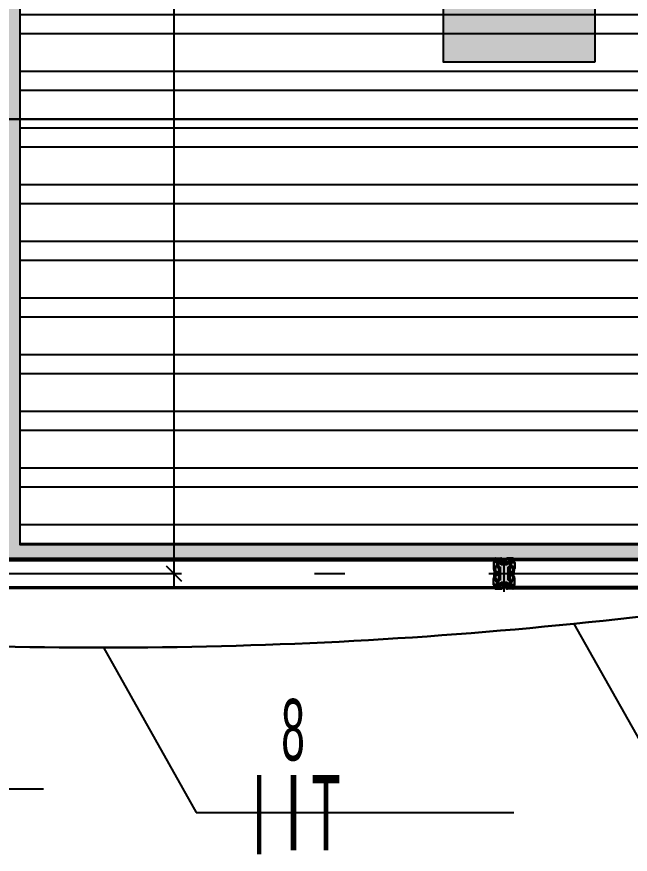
# Model space of a CAD drawing. Header units: millimetres. Extents: x 182 to 575, y -105 to 95.
# Drawn here: x 315.054 to 317.083, y -53.182 to -50.411 of the extents above; entities that cross this region are included whole.
import ezdxf
from ezdxf.enums import TextEntityAlignment as Align

# ---------------------------------------------------------------- set-up
doc = ezdxf.new("R2010")
doc.units = ezdxf.units.MM
doc.header["$MEASUREMENT"] = 0
for name, pattern in [('CONTINU', [0]), ('DASHDOT', [1, 0.5, -0.25, 0, -0.25]), ('XR_BL2_AND_MON-REV15$0$DASHDOT', [1, 0.5, -0.25, 0, -0.25])]:
    doc.linetypes.add(name, pattern=pattern)
for name, color, linetype in [('auxiliar eletrica', 1, 'Continuous'), ('base', 253, 'Continuous'), ('construir', 10, 'Continuous'), ('Cota Nivel', 1, 'Continuous'), ('EIXOS', 31, 'DASHDOT'), ('FORRO', 253, 'Continuous'), ('som', 30, 'Continuous'), ('XR_BL2_AND_MON-REV15$0$EIXOS_PERFIL', 181, 'XR_BL2_AND_MON-REV15$0$DASHDOT'), ('XR_BL2_AND_MON-REV15$0$PERFIL_DIV', 41, 'Continuous'), ('XR_BL2_AND_MON-REV15$0$SHADE', 7, 'Continuous')]:
    doc.layers.add(name, color=color, linetype=linetype)
doc.layers.add('eletroduto eletrica', color=152, linetype='EL', lineweight=30)
doc.layers.add('TEXTO ELETRICA', color=2, linetype='Continuous', lineweight=20)
doc.styles.add('SIMPLEX', font='simplex', dxfattribs={"height": 0.2})
doc.styles.get("Standard").update_dxf_attribs({"font": 'romans.shx'})
doc.styles.add('TECNO', font='technic_.ttf', dxfattribs={"width": 0.7})
doc.linetypes.add('EL', pattern='A,0.5,-0.2,["EL",Standard,S=0.1,R=0,X=-0.08,Y=-0.05],-0.175', length=0.875)
doc.dimstyles.new('SA-25', dxfattribs={"dimtxt": 0.05, "dimasz": 0.05, "dimexe": 0.025, "dimexo": 0.05, "dimgap": 0.025, "dimtad": 1, "dimzin": 4, "dimdsep": 46, "dimtxsty": 'SIMPLEX', "dimblk": 'OBLIQUE', "dimcen": 0.025, "dimdle": 0.05, "dimclrt": 2, "dimaunit": 1, "dimadec": 3, "dimazin": 0, "dimtfac": 1, "dimtofl": 0, "dimtmove": 0, "dimatfit": 3, "dimldrblk": 'OPEN30', "dimfxl": 1, "dimtolj": 1, "dimtzin": 0, "dimarcsym": 0})

# ---------------------------------------------------------------- blocks, each defined once
blk = doc.blocks.new('XR_BL2_AND_MON-REV15$0$A$C331768BC')
at = {"layer": 'XR_BL2_AND_MON-REV15$0$SHADE'}
blk.add_hatch(color=254, dxfattribs=at).paths.add_polyline_path([(72.8, 22), (72.8, 17), (84.5, 17), (84.5, 25.5), (79.5, 25.5), (79.5, 45.5), (84.5, 45.5), (84.5, 54), (72.8, 54), (72.8, 49), (29.3, 49), (29.3, 54), (17.5, 54), (17.5, 45.8), (22.5, 45.8), (22.5, 25.2), (17.5, 25.2), (17.5, 17), (29.3, 17), (29.3, 22), (51, 22)])
at = {"layer": 'XR_BL2_AND_MON-REV15$0$EIXOS_PERFIL'}
for p, q in [((51, 85.6, -59), (51, -18.7, -59)), ((-9.1, 35.5, -59), (110.4, 35.5, -59))]:
    blk.add_line(p, q, dxfattribs=at)
at = {"layer": 'XR_BL2_AND_MON-REV15$0$PERFIL_DIV'}
for p, q in [((0, 64.5, -59), (0, 46.3, -59)), ((1.5, 65.5, -59), (1, 65.5, -59)), ((1.5, 50.5, -59), (1.5, 65.5, -59)), ((8.8, 65.3, -59), (8.8, 50.5, -59)), ((10, 63.5, -59), (10, 65.3, -59)), ((10, 50.5, -59), (10, 56.9, -59)), ((14.2, 68.8, -59), (12.6, 68.8, -59)), ((12.6, 68.8, -59), (12.6, 50.6, -59)), ((14, 71, -59), (34.3, 71, -59)), ((14.5, 69.9, -59), (14.2, 69.8, -59)), ((14.2, 57.6, -59), (14.2, 68.8, -59)), ((20.7, 57.6, -59), (14.2, 57.6, -59)), ((14.2, 55.5, -59), (29.8, 55.5, -59)), ((14.2, 50.6, -59), (14.2, 55.5, -59)), ((14.5, 67.3, -59), (14.5, 69.9, -59)), ((14.5, 67.3, -59), (16, 67.3, -59)), ((16, 55.5, -59), (14.5, 55.5, -59)), ((14.5, 55.5, -59), (14.5, 50.5, -59)), ((15.3, 59.6, -59), (15.5, 60, -59)), ((18.4, 58, -59), (15.3, 59.6, -59)), ((15.5, 60, -59), (18.6, 58.4, -59)), ((16, 69.8, -59), (30.7, 69.8, -59)), ((16, 67.3, -59), (16, 69.8, -59)), ((16, 49, -59), (16, 55.5, -59)), ((24, 59.4, -59), (20.7, 57.6, -59)), ((21.2, 59.1, -59), (22.3, 60.7, -59)), ((22.7, 60.5, -59), (21.6, 58.8, -59)), ((23.5, 61.6, -59), (39, 64.9, -59)), ((39.1, 64.4, -59), (23.6, 61.1, -59)), ((29.8, 56.9, -59), (24, 59.4, -59)), ((29.8, 55.5, -59), (29.8, 56.9, -59)), ((32.6, 65.9, -59), (31.3, 65.9, -59)), ((32, 68.2, -59), (32.3, 68.2, -59)), ((32, 67.4, -59), (32.3, 67.4, -59)), ((33.7, 69.6, -59), (33.7, 69.9, -59)), ((34.5, 69.6, -59), (34.5, 69.9, -59)), ((37, 65.9, -59), (35.6, 65.9, -59)), ((35.9, 68.2, -59), (36.2, 68.2, -59)), ((35.9, 67.4, -59), (36.2, 67.4, -59)), ((39.6, 68.7, -59), (36.9, 70.3, -59)), ((39.8, 67.1, -59), (38.3, 68.1, -59)), ((42.1, 68, -59), (51, 68, -59)), ((49.5, 66.5, -59), (42.2, 66.5, -59)), ((59, 55.6, -59), (43, 55.6, -59)), ((43, 55.6, -59), (43, 54, -59)), ((48.2, 55.6, -59), (43.4, 63.1, -59)), ((43.8, 63.4, -59), (48.8, 55.6, -59)), ((49.5, 65.5, -59), (49.5, 66.5, -59)), ((49.5, 65.5, -59), (51, 65.5, -59)), ((51, 65.5, -59), (51, 68, -59)), ((59.9, 68, -59), (51, 68, -59)), ((51, 65.5, -59), (51, 68, -59)), ((51, 65.5, -59), (51, 68, -59)), ((51, 65.5, -59), (51, 68, -59)), ((52.5, 65.5, -59), (51, 65.5, -59)), ((52.5, 65.5, -59), (52.5, 66.5, -59)), ((52.5, 66.5, -59), (59.8, 66.5, -59)), ((58.2, 63.4, -59), (53.2, 55.6, -59)), ((53.8, 55.6, -59), (58.6, 63.1, -59)), ((59, 54, -59), (59, 55.6, -59)), ((62.2, 67.1, -59), (63.7, 68.1, -59)), ((62.4, 68.7, -59), (65.1, 70.3, -59)), ((62.9, 64.4, -59), (78.4, 61.1, -59)), ((78.5, 61.6, -59), (63, 64.9, -59)), ((65, 65.9, -59), (66.4, 65.9, -59)), ((66.1, 68.2, -59), (65.8, 68.2, -59)), ((66.1, 67.4, -59), (65.8, 67.4, -59)), ((67.5, 69.6, -59), (67.5, 69.9, -59)), ((88, 71, -59), (67.7, 71, -59)), ((68.3, 69.6, -59), (68.3, 69.9, -59)), ((69.4, 65.9, -59), (70.7, 65.9, -59)), ((70, 68.2, -59), (69.7, 68.2, -59)), ((70, 67.4, -59), (69.7, 67.4, -59)), ((86, 69.8, -59), (71.3, 69.8, -59)), ((72.2, 56.9, -59), (78, 59.4, -59)), ((72.2, 55.5, -59), (72.2, 56.9, -59)), ((87.8, 55.5, -59), (72.2, 55.5, -59)), ((78, 59.4, -59), (81.3, 57.6, -59)), ((79.3, 60.5, -59), (80.4, 58.8, -59)), ((80.8, 59.1, -59), (79.7, 60.7, -59)), ((81.3, 57.6, -59), (87.8, 57.6, -59)), ((86.5, 60, -59), (83.4, 58.4, -59)), ((83.6, 58, -59), (86.7, 59.6, -59)), ((86, 67.3, -59), (86, 69.8, -59)), ((87.5, 67.3, -59), (86, 67.3, -59)), ((86, 49, -59), (86, 55.5, -59)), ((86, 55.5, -59), (87.5, 55.5, -59)), ((86.7, 59.6, -59), (86.5, 60, -59)), ((87.5, 67.3, -59), (87.5, 69.9, -59)), ((87.5, 69.9, -59), (87.8, 69.8, -59)), ((87.5, 55.5, -59), (87.5, 50.5, -59)), ((87.8, 57.6, -59), (87.8, 68.8, -59)), ((87.8, 68.8, -59), (89.4, 68.8, -59)), ((87.8, 50.6, -59), (87.8, 55.5, -59)), ((89.4, 68.8, -59), (89.4, 50.6, -59)), ((92, 63.5, -59), (92, 65.3, -59)), ((92, 50.5, -59), (92, 56.9, -59)), ((93.2, 65.3, -59), (93.2, 50.5, -59)), ((100.5, 65.5, -59), (101, 65.5, -59)), ((100.5, 50.5, -59), (100.5, 65.5, -59)), ((100.5, 53.6, -59), (100.5, 56.2, -59)), ((102, 64.5, -59), (102, 46.3, -59)), ((8.8, 50.5, -59), (1.5, 50.5, -59)), ((1.5, 49, -59), (11, 49, -59)), ((1.5, 46.4, -59), (1.5, 49, -59)), ((13, 42, -59), (6.5, 42, -59)), ((16, 40.5, -59), (6.5, 40.5, -59)), ((9, 33.5, -59), (9, 37.5, -59)), ((14.5, 50.5, -59), (10, 50.5, -59)), ((10, 37.5, -59), (10, 33.5, -59)), ((11, 49, -59), (11, 49, -59)), ((11, 49, -59), (13, 49, -59)), ((12, 40.5, -59), (16, 40.5, -59)), ((15.2, 39.5, -59), (12, 39.5, -59)), ((12, 31.5, -59), (15.2, 31.5, -59)), ((16, 30.5, -59), (12, 30.5, -59)), ((12.6, 50.6, -59), (14.2, 50.6, -59)), ((13, 49, -59), (13, 42, -59)), ((14.5, 42, -59), (14.5, 49, -59)), ((14.5, 49, -59), (16, 49, -59)), ((16, 42, -59), (14.5, 42, -59)), ((16, 40.5, -59), (16, 42, -59)), ((16, 40.5, -59), (16, 39.7, -59)), ((16, 31.2, -59), (16, 30.5, -59)), ((16, 30.5, -59), (16, 29, -59)), ((17.3, 39.2, -59), (17.9, 39.2, -59)), ((17.9, 31.7, -59), (17.3, 31.7, -59)), ((71.3, 54, -59), (30.8, 54, -59)), ((43, 54, -59), (59, 54, -59)), ((71.3, 54, -59), (68.5, 54, -59)), ((84.7, 39.2, -59), (84.1, 39.2, -59)), ((84.1, 31.7, -59), (84.7, 31.7, -59)), ((87.5, 49, -59), (86, 49, -59)), ((86, 40.5, -59), (86, 42, -59)), ((86, 42, -59), (87.5, 42, -59)), ((86, 40.5, -59), (95.5, 40.5, -59)), ((90, 40.5, -59), (86, 40.5, -59)), ((86, 40.5, -59), (86, 39.7, -59)), ((86, 31.2, -59), (86, 30.5, -59)), ((86, 30.5, -59), (86, 29, -59)), ((86, 30.5, -59), (90, 30.5, -59)), ((86.8, 39.5, -59), (90, 39.5, -59)), ((90, 31.5, -59), (86.8, 31.5, -59)), ((87.5, 50.5, -59), (92, 50.5, -59)), ((87.5, 42, -59), (87.5, 49, -59)), ((89.4, 50.6, -59), (87.8, 50.6, -59)), ((89, 49, -59), (89, 42, -59)), ((91, 49, -59), (89, 49, -59)), ((89, 42, -59), (95.5, 42, -59)), ((100.5, 49, -59), (91, 49, -59)), ((91, 49, -59), (91, 49, -59)), ((92, 37.5, -59), (92, 33.5, -59)), ((93, 33.5, -59), (93, 37.5, -59)), ((93.2, 50.5, -59), (100.5, 50.5, -59)), ((1.5, 5.5, -59), (1, 5.5, -59)), ((18.4, 13, -59), (15.3, 11.4, -59)), ((15.3, 11.4, -59), (15.5, 11, -59)), ((15.5, 11, -59), (18.6, 12.6, -59)), ((21.2, 11.9, -59), (22.3, 10.3, -59)), ((22.7, 10.5, -59), (21.6, 12.2, -59)), ((23.5, 9.4, -59), (39, 6.1, -59)), ((39.1, 6.6, -59), (23.6, 9.9, -59)), ((43, 15.4, -59), (43, 17, -59)), ((43, 17, -59), (59, 17, -59)), ((59, 15.4, -59), (43, 15.4, -59)), ((48.2, 15.4, -59), (43.4, 7.9, -59)), ((43.8, 7.6, -59), (48.8, 15.4, -59)), ((51, 5.5, -59), (51, 3, -59)), ((51, 5.5, -59), (51, 3, -59)), ((51, 5.5, -59), (51, 3, -59)), ((51, 5.5, -59), (51, 3, -59)), ((58.2, 7.6, -59), (53.2, 15.4, -59)), ((53.8, 15.4, -59), (58.6, 7.9, -59)), ((59, 17, -59), (59, 15.4, -59)), ((62.9, 6.6, -59), (78.4, 9.9, -59)), ((78.5, 9.4, -59), (63, 6.1, -59)), ((79.3, 10.5, -59), (80.4, 12.2, -59)), ((80.8, 11.9, -59), (79.7, 10.3, -59)), ((86.5, 11, -59), (83.4, 12.6, -59)), ((84.5, 17, -59), (84.5, 25.5, -59)), ((86, 22, -59), (86, 15.5, -59)), ((86.7, 11.4, -59), (86.5, 11, -59))]:
    blk.add_line(p, q, dxfattribs=at)
at = {"layer": 'XR_BL2_AND_MON-REV15$0$PERFIL_DIV', "linetype": 'Continuous'}
for p, q in [((16, 39.7, -59), (16, 55.5, -59)), ((16, 55.5, -59), (33, 55.5, -59)), ((69, 55.5, -59), (86, 55.5, -59)), ((86, 55.5, -59), (86, 39.7, -59)), ((16, 30.5, -59), (6.5, 30.5, -59)), ((13, 29, -59), (6.5, 29, -59)), ((13, 22, -59), (13, 29, -59)), ((14.5, 29, -59), (14.5, 22, -59)), ((16, 29, -59), (14.5, 29, -59)), ((16, 15.5, -59), (16, 31.2, -59)), ((29.3, 54, -59), (17.5, 54, -59)), ((17.5, 54, -59), (17.5, 45.8, -59)), ((17.5, 45.8, -59), (22.5, 45.8, -59)), ((21, 44.3, -59), (17.5, 44.3, -59)), ((17.5, 44.3, -59), (17.5, 39.7, -59)), ((17.5, 31.2, -59), (17.5, 26.7, -59)), ((21, 26.7, -59), (21, 44.3, -59)), ((22.5, 45.8, -59), (22.5, 25.2, -59)), ((29.3, 49, -59), (29.3, 54, -59)), ((72.8, 49, -59), (29.3, 49, -59)), ((30.8, 54, -59), (30.8, 50.5, -59)), ((33.5, 54, -59), (30.8, 54, -59)), ((30.8, 54, -59), (30.8, 50.5, -59)), ((30.8, 50.5, -59), (71.3, 50.5, -59)), ((30.8, 50.5, -59), (71.3, 50.5, -59)), ((33.5, 55, -59), (33.5, 54, -59)), ((68.5, 54, -59), (68.5, 55, -59)), ((71.3, 50.5, -59), (71.3, 54, -59)), ((71.3, 50.5, -59), (71.3, 54, -59)), ((84.5, 54, -59), (72.8, 54, -59)), ((72.8, 54, -59), (72.8, 49, -59)), ((79.5, 25.5, -59), (79.5, 45.5, -59)), ((79.5, 45.5, -59), (84.5, 45.5, -59)), ((84.5, 44, -59), (81, 44, -59)), ((81, 44, -59), (81, 27, -59)), ((84.5, 45.5, -59), (84.5, 54, -59)), ((84.5, 39.7, -59), (84.5, 44, -59)), ((84.5, 27, -59), (84.5, 31.2, -59)), ((86, 31.2, -59), (86, 15.5, -59)), ((86, 30.5, -59), (95.5, 30.5, -59)), ((86, 29, -59), (87.5, 29, -59)), ((87.5, 29, -59), (87.5, 22, -59)), ((89, 22, -59), (89, 29, -59)), ((89, 29, -59), (95.5, 29, -59)), ((0, 6.5, -59), (0, 24.7, -59)), ((1.5, 24.6, -59), (1.5, 22, -59)), ((1.5, 22, -59), (11, 22, -59)), ((8.8, 20.5, -59), (1.5, 20.5, -59)), ((1.5, 20.5, -59), (1.5, 5.5, -59)), ((8.8, 5.7, -59), (8.8, 20.5, -59)), ((14.5, 20.5, -59), (10, 20.5, -59)), ((10, 20.5, -59), (10, 14.1, -59)), ((10, 7.5, -59), (10, 5.7, -59)), ((11, 22, -59), (11, 22, -59)), ((11, 22, -59), (13, 22, -59)), ((12.6, 2.2, -59), (12.6, 20.4, -59)), ((12.6, 20.4, -59), (14.2, 20.4, -59)), ((14.2, 2.2, -59), (12.6, 2.2, -59)), ((14.2, 20.4, -59), (14.2, 15.5, -59)), ((14.2, 15.5, -59), (29.8, 15.5, -59)), ((20.7, 13.4, -59), (14.2, 13.4, -59)), ((14.2, 13.4, -59), (14.2, 2.2, -59)), ((14.5, 1.1, -59), (14.2, 1.2, -59)), ((14.5, 22, -59), (16, 22, -59)), ((14.5, 15.5, -59), (14.5, 20.5, -59)), ((16, 15.5, -59), (14.5, 15.5, -59)), ((14.5, 3.7, -59), (16, 3.7, -59)), ((14.5, 3.7, -59), (14.5, 1.1, -59)), ((16, 22, -59), (16, 15.5, -59)), ((33, 15.5, -59), (16, 15.5, -59)), ((16, 3.7, -59), (16, 1.2, -59)), ((16, 1.2, -59), (30.7, 1.2, -59)), ((17.5, 26.7, -59), (21, 26.7, -59)), ((22.5, 25.2, -59), (17.5, 25.2, -59)), ((17.5, 25.2, -59), (17.5, 17, -59)), ((17.5, 17, -59), (29.3, 17, -59)), ((24, 11.6, -59), (20.7, 13.4, -59)), ((29.8, 14.1, -59), (24, 11.6, -59)), ((29.3, 22, -59), (51, 22, -59)), ((29.3, 17, -59), (29.3, 22, -59)), ((29.8, 15.5, -59), (29.8, 14.1, -59)), ((30.8, 17, -59), (30.8, 20.5, -59)), ((30.8, 20.5, -59), (71.3, 20.5, -59)), ((51, 20.5, -59), (30.8, 20.5, -59)), ((30.8, 20.5, -59), (30.8, 17, -59)), ((71.3, 17, -59), (30.8, 17, -59)), ((30.8, 17, -59), (33.5, 17, -59)), ((32.6, 5.1, -59), (31.3, 5.1, -59)), ((32, 3.6, -59), (32.3, 3.6, -59)), ((32, 2.8, -59), (32.3, 2.8, -59)), ((33.5, 17, -59), (33.5, 16, -59)), ((33.7, 1.4, -59), (33.7, 1.1, -59)), ((34.5, 1.4, -59), (34.5, 1.1, -59)), ((37, 5.1, -59), (35.6, 5.1, -59)), ((35.9, 3.6, -59), (36.2, 3.6, -59)), ((35.9, 2.8, -59), (36.2, 2.8, -59)), ((39.6, 2.3, -59), (36.9, 0.7, -59)), ((39.8, 3.9, -59), (38.3, 2.9, -59)), ((42.1, 3, -59), (51, 3, -59)), ((49.5, 4.5, -59), (42.2, 4.5, -59)), ((49.5, 5.5, -59), (51, 5.5, -59)), ((49.5, 5.5, -59), (49.5, 4.5, -59)), ((51, 22, -59), (51, 20.5, -59)), ((51, 20.5, -59), (51, 22, -59)), ((51, 22, -59), (72.8, 22, -59)), ((71.3, 20.5, -59), (51, 20.5, -59)), ((52.5, 5.5, -59), (51, 5.5, -59)), ((59.9, 3, -59), (51, 3, -59)), ((52.5, 5.5, -59), (52.5, 4.5, -59)), ((52.5, 4.5, -59), (59.8, 4.5, -59)), ((62.2, 3.9, -59), (63.7, 2.9, -59)), ((62.4, 2.3, -59), (65.1, 0.7, -59)), ((65, 5.1, -59), (66.4, 5.1, -59)), ((66.1, 3.6, -59), (65.8, 3.6, -59)), ((66.1, 2.8, -59), (65.8, 2.8, -59)), ((67.5, 1.4, -59), (67.5, 1.1, -59)), ((68.3, 1.4, -59), (68.3, 1.1, -59)), ((68.5, 16, -59), (68.5, 17, -59)), ((68.5, 17, -59), (71.3, 17, -59)), ((86, 15.5, -59), (69, 15.5, -59)), ((69.4, 5.1, -59), (70.7, 5.1, -59)), ((70, 3.6, -59), (69.7, 3.6, -59)), ((70, 2.8, -59), (69.7, 2.8, -59)), ((71.3, 20.5, -59), (71.3, 17, -59)), ((71.3, 17, -59), (71.3, 20.5, -59)), ((86, 1.2, -59), (71.3, 1.2, -59)), ((87.8, 15.5, -59), (72.2, 15.5, -59)), ((72.2, 15.5, -59), (72.2, 14.1, -59)), ((72.2, 14.1, -59), (78, 11.6, -59)), ((72.8, 22, -59), (72.8, 17, -59)), ((72.8, 17, -59), (84.5, 17, -59)), ((78, 11.6, -59), (81.3, 13.4, -59)), ((84.5, 25.5, -59), (79.5, 25.5, -59)), ((81, 27, -59), (84.5, 27, -59)), ((81.3, 13.4, -59), (87.8, 13.4, -59)), ((83.6, 13, -59), (86.7, 11.4, -59)), ((87.5, 22, -59), (86, 22, -59)), ((86, 15.5, -59), (87.5, 15.5, -59)), ((87.5, 3.7, -59), (86, 3.7, -59)), ((86, 3.7, -59), (86, 1.2, -59)), ((87.5, 15.5, -59), (87.5, 20.5, -59)), ((87.5, 20.5, -59), (92, 20.5, -59)), ((87.5, 3.7, -59), (87.5, 1.1, -59)), ((87.5, 1.1, -59), (87.8, 1.2, -59)), ((89.4, 20.4, -59), (87.8, 20.4, -59)), ((87.8, 20.4, -59), (87.8, 15.5, -59)), ((87.8, 13.4, -59), (87.8, 2.2, -59)), ((87.8, 2.2, -59), (89.4, 2.2, -59)), ((91, 22, -59), (89, 22, -59)), ((89.4, 2.2, -59), (89.4, 20.4, -59)), ((100.5, 22, -59), (91, 22, -59)), ((91, 22, -59), (91, 22, -59)), ((92, 20.5, -59), (92, 14.1, -59)), ((92, 7.5, -59), (92, 5.7, -59)), ((93.2, 5.7, -59), (93.2, 20.5, -59)), ((93.2, 20.5, -59), (100.5, 20.5, -59)), ((100.5, 24.6, -59), (100.5, 22, -59)), ((100.5, 20.5, -59), (100.5, 5.5, -59)), ((100.5, 5.5, -59), (101, 5.5, -59)), ((102, 6.5, -59), (102, 24.7, -59)), ((14, 0, -59), (34.3, 0, -59)), ((88, 0, -59), (67.7, 0, -59))]:
    blk.add_line(p, q, dxfattribs=at)
at = {"layer": 'XR_BL2_AND_MON-REV15$0$PERFIL_DIV'}
for centre, radius, start, end in [((1, 64.5, -59), 1, 90, 180), ((15.4, 64.5, -59), 6.6, 101.8368, 173.416), ((15, 64.8, -59), 5.05, 99.9202, 174.746), ((3.6, 60.2, -59), 7.23, 332.7929, 27.2071), ((19.6, 60.2, -59), 2.5, 242.2723, 327.038), ((19.6, 60.2, -59), 2, 242.2723, 327.038), ((24, 59.7, -59), 2, 102.9112, 147.038), ((24, 59.7, -59), 1.5, 102.9112, 147.038), ((34.1, 67.8, -59), 3.55, 152.9643, 208.0213), ((30.7, 69.5, -59), 0.3, 332.9643, 90), ((31.3, 66.2, -59), 0.3, 208.0213, 270), ((34.1, 67.8, -59), 2.15, 169.2778, 190.7222), ((34.1, 67.8, -59), 1.85, 102.4869, 167.5131), ((34.1, 67.8, -59), 1.85, 192.4869, 225.2481), ((32.6, 66.2, -59), 0.3, 270, 45.2481), ((34.1, 67.8, -59), 2.15, 79.2778, 100.7222), ((34.3, 66, -59), 5, 58.731, 90), ((34.1, 67.8, -59), 1.85, 12.4869, 77.5131), ((35.6, 66.2, -59), 0.3, 134.7519, 270), ((34.1, 67.8, -59), 1.85, 314.7519, 347.5131), ((34.1, 67.8, -59), 2.15, 349.2778, 10.7222), ((37, 66.2, -59), 0.3, 270, 331.9787), ((34.1, 67.8, -59), 3.55, 331.9787, 359.2788), ((38.1, 67.7, -59), 0.4, 58.731, 179.2788), ((40.1, 60, -59), 5, 42.7825, 102.9112), ((40.1, 60, -59), 4.5, 42.7825, 102.9112), ((42.1, 73, -59), 5, 238.731, 270), ((42.2, 71.1, -59), 4.68, 238.731, 270), ((61.9, 60, -59), 5, 77.0888, 137.2175), ((61.9, 60, -59), 4.5, 77.0888, 137.2175), ((59.8, 71.1, -59), 4.68, 270, 301.269), ((59.9, 73, -59), 5, 270, 301.269), ((63.9, 67.7, -59), 0.4, 0.7212, 121.269), ((67.9, 67.8, -59), 3.55, 180.7212, 208.0213), ((65, 66.2, -59), 0.3, 208.0213, 270), ((67.7, 66, -59), 5, 90, 121.269), ((67.9, 67.8, -59), 2.15, 169.2778, 190.7222), ((67.9, 67.8, -59), 1.85, 102.4869, 167.5131), ((67.9, 67.8, -59), 1.85, 192.4869, 225.2481), ((66.4, 66.2, -59), 0.3, 270, 45.2481), ((67.9, 67.8, -59), 2.15, 79.2778, 100.7222), ((67.9, 67.8, -59), 1.85, 12.4869, 77.5131), ((69.4, 66.2, -59), 0.3, 134.7519, 270), ((67.9, 67.8, -59), 1.85, 314.7519, 347.5131), ((67.9, 67.8, -59), 2.15, 349.2778, 10.7222), ((70.7, 66.2, -59), 0.3, 270, 331.9787), ((71.3, 69.5, -59), 0.3, 90, 207.0357), ((67.9, 67.8, -59), 3.55, 331.9787, 27.0357), ((78, 59.7, -59), 1.5, 32.962, 77.0888), ((78, 59.7, -59), 2, 32.962, 77.0888), ((82.5, 60.2, -59), 2.5, 212.962, 297.7277), ((82.5, 60.2, -59), 2, 212.962, 297.7277), ((87, 64.8, -59), 5.05, 5.254, 80.0798), ((86.6, 64.5, -59), 6.6, 6.584, 78.1632), ((98.4, 60.2, -59), 7.23, 152.7929, 207.2071), ((101, 64.5, -59), 1, 0, 90), ((6.1, 46.5, -59), 6.07, 180.5943, 275.4313), ((6.1, 46.5, -59), 4.57, 180.5943, 275.4313), ((12, 37.5, -59), 3, 90, 180), ((12, 33.5, -59), 3, 180, 270), ((12, 37.5, -59), 2, 90, 180), ((12, 33.5, -59), 2, 180, 270), ((16.8, 39.8, -59), 1.56, 189.429, 326.8025), ((16.8, 31.2, -59), 1.56, 33.1975, 170.571), ((16.8, 39.7, -59), 0.75, 180, 318.1897), ((16.8, 31.2, -59), 0.75, 41.8103, 180), ((17.9, 39, -59), 0.212, 320.0178, 87.8904), ((17.9, 32, -59), 0.212, 272.1096, 39.9822), ((85.2, 39.8, -59), 1.56, 213.1975, 350.571), ((84.1, 39, -59), 0.212, 92.1096, 219.9822), ((85.2, 31.2, -59), 1.56, 9.429, 146.8025), ((84.1, 32, -59), 0.212, 140.0178, 267.8904), ((85.3, 39.7, -59), 0.75, 221.8103, 0), ((85.3, 31.2, -59), 0.75, 0, 138.1897), ((90, 37.5, -59), 3, 0, 90), ((90, 37.5, -59), 2, 0, 90), ((90, 33.5, -59), 3, 270, 0), ((90, 33.5, -59), 2, 270, 0), ((95.9, 46.5, -59), 6.07, 264.5687, 359.4057), ((95.9, 46.5, -59), 4.57, 264.5687, 359.4057), ((19.6, 10.8, -59), 2.5, 32.962, 117.7277), ((19.6, 10.8, -59), 2, 32.962, 117.7277), ((24, 11.3, -59), 2, 212.962, 257.0888), ((24, 11.3, -59), 1.5, 212.962, 257.0888), ((40.1, 11, -59), 5, 257.0888, 317.2175), ((40.1, 11, -59), 4.5, 257.0888, 317.2175), ((61.9, 11, -59), 5, 222.7825, 282.9112), ((61.9, 11, -59), 4.5, 222.7825, 282.9112), ((78, 11.3, -59), 1.5, 282.9112, 327.038), ((78, 11.3, -59), 2, 282.9112, 327.038), ((82.5, 10.8, -59), 2.5, 62.2723, 147.038), ((82.5, 10.8, -59), 2, 62.2723, 147.038)]:
    blk.add_arc(centre, radius, start, end, dxfattribs=at)
at = {"layer": 'XR_BL2_AND_MON-REV15$0$PERFIL_DIV', "linetype": 'Continuous'}
for centre, radius, start, end in [((33, 55, -59), 0.5, 0, 90), ((69, 55, -59), 0.5, 90, 180), ((6.1, 24.5, -59), 6.07, 84.5687, 179.4057), ((6.1, 24.5, -59), 4.57, 84.5687, 179.4057), ((16.8, 39.7, -59), 0.75, 180, 0), ((16.8, 31.2, -59), 0.75, 0, 180), ((85.3, 39.7, -59), 0.75, 180, 0), ((85.3, 31.2, -59), 0.75, 0, 180), ((95.9, 24.5, -59), 6.07, 0.5943, 95.4313), ((95.9, 24.5, -59), 4.57, 0.5943, 95.4313), ((1, 6.5, -59), 1, 180, 270), ((15.4, 6.5, -59), 6.6, 186.584, 258.1632), ((3.6, 10.8, -59), 7.23, 332.7929, 27.2071), ((15, 6.2, -59), 5.05, 185.254, 260.0798), ((34.1, 3.2, -59), 3.55, 151.9787, 207.0357), ((30.7, 1.5, -59), 0.3, 270, 27.0357), ((31.3, 4.8, -59), 0.3, 90, 151.9787), ((34.1, 3.2, -59), 2.15, 169.2778, 190.7222), ((34.1, 3.2, -59), 1.85, 134.7519, 167.5131), ((34.1, 3.2, -59), 1.85, 192.4869, 257.5131), ((32.6, 4.8, -59), 0.3, 314.7519, 90), ((33, 16, -59), 0.5, 270, 0), ((34.1, 3.2, -59), 2.15, 259.2778, 280.7222), ((34.3, 5, -59), 5, 270, 301.269), ((34.1, 3.2, -59), 1.85, 282.4869, 347.5131), ((35.6, 4.8, -59), 0.3, 90, 225.2481), ((34.1, 3.2, -59), 1.85, 12.4869, 45.2481), ((34.1, 3.2, -59), 2.15, 349.2778, 10.7222), ((37, 4.8, -59), 0.3, 28.0213, 90), ((34.1, 3.2, -59), 3.55, 0.7212, 28.0213), ((38.1, 3.3, -59), 0.4, 180.7212, 301.269), ((42.1, -2, -59), 5, 90, 121.269), ((42.2, -0.1, -59), 4.68, 90, 121.269), ((59.8, -0.1, -59), 4.68, 58.731, 90), ((59.9, -2, -59), 5, 58.731, 90), ((63.9, 3.3, -59), 0.4, 238.731, 359.2788), ((67.9, 3.2, -59), 3.55, 151.9787, 179.2788), ((65, 4.8, -59), 0.3, 90, 151.9787), ((67.7, 5, -59), 5, 238.731, 270), ((67.9, 3.2, -59), 2.15, 169.2778, 190.7222), ((67.9, 3.2, -59), 1.85, 134.7519, 167.5131), ((67.9, 3.2, -59), 1.85, 192.4869, 257.5131), ((66.4, 4.8, -59), 0.3, 314.7519, 90), ((67.9, 3.2, -59), 2.15, 259.2778, 280.7222), ((67.9, 3.2, -59), 1.85, 282.4869, 347.5131), ((69, 16, -59), 0.5, 180, 270), ((69.4, 4.8, -59), 0.3, 90, 225.2481), ((67.9, 3.2, -59), 1.85, 12.4869, 45.2481), ((67.9, 3.2, -59), 2.15, 349.2778, 10.7222), ((70.7, 4.8, -59), 0.3, 28.0213, 90), ((67.9, 3.2, -59), 3.55, 332.9643, 28.0213), ((71.3, 1.5, -59), 0.3, 152.9643, 270), ((87, 6.2, -59), 5.05, 279.9202, 354.746), ((86.6, 6.5, -59), 6.6, 281.8368, 353.416), ((98.4, 10.8, -59), 7.23, 152.7929, 207.2071), ((101, 6.5, -59), 1, 270, 0)]:
    blk.add_arc(centre, radius, start, end, dxfattribs=at)
at = {"layer": 'XR_BL2_AND_MON-REV15$0$PERFIL_DIV'}
blk.add_point((51, 35.5, -59), dxfattribs=at)
blk = doc.blocks.new('_Oblique')
at = {"color": 0, "linetype": 'ByBlock', "lineweight": -2}
blk.add_line((-0.5, -0.5), (0.5, 0.5), dxfattribs=at)
blk = doc.blocks.new('*D140')
at = {"layer": 'Cota Nivel', "color": 0, "lineweight": -2, "transparency": 16777216}
for p, q in [((315.5735, -43.6034), (315.5735, -52.3034)), ((301.9892, -43.6534), (315.5985, -43.6534)), ((301.9892, -52.2534), (315.5985, -52.2534))]:
    blk.add_line(p, q, dxfattribs=at)
at = {"layer": 'Defpoints', "color": 0, "transparency": 16777216}
for p in [(301.9392, -43.6534), (301.9392, -52.2534), (315.5735, -52.2534)]:
    blk.add_point(p, dxfattribs=at)
at = {"layer": 'Cota Nivel', "color": 0, "lineweight": -2, "transparency": 16777216, "xscale": 0.05, "yscale": 0.05, "zscale": 0.05}
for p, rotation in [((315.5735, -43.6534), 90), ((315.5735, -52.2534), 270)]:
    blk.add_blockref('_Oblique', p, dxfattribs=dict(at, rotation=rotation))
at = {"layer": 'Cota Nivel', "color": 2, "transparency": 16777216, "insert": (315.4485, -47.9534), "char_height": 0.2, "attachment_point": 5, "rotation": 90, "style": 'SIMPLEX'}
blk.add_mtext('\\A1;8.60', dxfattribs=at)
blk = doc.blocks.new('_Open30')
at = {"color": 0, "linetype": 'ByBlock', "lineweight": -2}
for p, q in [((-1, 0.268), (0, 0)), ((0, 0), (-1, -0.268)), ((0, 0), (-1, 0))]:
    blk.add_line(p, q, dxfattribs=at)

msp = doc.modelspace()

# ---------------------------------------------------------------- hatches: boundary and pattern name
at = {"layer": 'FORRO', "transparency": 33554602}
h = msp.add_hatch(color=256, dxfattribs=at)
h.dxf.hatch_style = 1
h.paths.add_polyline_path([(315.0651, -44.0918), (318.3666, -44.0918), (318.3666, -52.1584), (317.2461, -52.1584), (317.2753, -52.2034), (337.1666, -52.2034), (337.4408, -51.9291), (337.4408, -47.6484), (339.3689, -47.6163), (339.3689, -43.7234), (337.9375, -43.7234), (337.5408, -44.1201), (337.0812, -43.6463), (337.4708, -43.2567), (337.4708, -41.4784), (312.6108, -41.5684), (312.6358, -43.2817), (313.0004, -43.6463), (312.5479, -44.113), (312.1416, -43.7209), (310.6855, -43.7234), (310.6855, -47.6434), (312.6358, -47.6434), (312.6408, -51.9291), (312.9151, -52.2034), (317.2753, -52.2034), (317.2461, -52.1584), (315.0651, -52.1584)])
h.paths.add_polyline_path([(319.2151, -44.0918), (324.6166, -44.0918), (324.6166, -52.1584), (319.2151, -52.1584)], flags=16)
h.paths.add_polyline_path([(325.4651, -44.0918), (330.8666, -44.0918), (330.8666, -52.1584), (325.4651, -52.1584)], flags=16)
h.paths.add_polyline_path([(331.7151, -44.0918), (335.0166, -44.0918), (335.0166, -52.1584), (331.7151, -52.1584)], flags=16)
at = {"layer": 'FORRO'}
h = msp.add_hatch(dxfattribs=at)
h.set_pattern_fill('ANSI32', color=256, scale=0.5, angle=135)
h.set_pattern_definition([(180, (318.36656, -44.09179), (-1e-17, -0.1875), []), (180, (318.30406, -44.02929), (-1e-17, -0.1875), [])])
h.paths.add_polyline_path([(318.3666, -44.0918), (315.0651, -44.0918), (315.0651, -52.1584), (318.3666, -52.1584)])
at = {"layer": 'som'}
h = msp.add_hatch(color=256, dxfattribs=at)
h.dxf.hatch_style = 1
h.paths.add_polyline_path([(316.9658, -50.5618), (316.4658, -50.5618), (316.4658, -50.0918), (316.9658, -50.0918)])

# ---------------------------------------------------------------- linework, layer by layer
at = {"layer": 'auxiliar eletrica'}
for p, q in [((316.8967, -52.4196, -195.166), (317.2032, -52.9654, -195.166)), ((315.3408, -52.4986, -195.166), (315.6473, -53.0444, -195.166)), ((314.337, -52.9654, -195.166), (315.1426, -52.9654, -195.166)), ((315.8929, -53.0444, -195.166), (316.6985, -53.0444, -195.166))]:
    msp.add_line(p, q, dxfattribs=at)
at = {"layer": 'auxiliar eletrica', "linetype": 'CONTINU', "ltscale": 0.025}
msp.add_line((315.6473, -53.0444, -195.166), (315.8929, -53.0444, -195.166), dxfattribs=at)
at = {"layer": 'base'}
for points in [[(316.6509, -52.2101), (316.6509, -52.2041), (314.9941, -52.2041), (314.9941, -52.2101)], [(316.6809, -52.2101), (316.6809, -52.2041), (318.3011, -52.2041), (318.3011, -52.2101)], [(316.6509, -52.2971), (316.6509, -52.3031), (314.9941, -52.3031), (314.9941, -52.2971)], [(316.6809, -52.2971), (316.6809, -52.3031), (318.3011, -52.3031), (318.3011, -52.2971)]]:
    msp.add_lwpolyline(points, close=True, dxfattribs=at)
at = {"layer": 'construir'}
msp.add_lwpolyline([(310.6855, -47.6434), (312.6358, -47.6434), (312.6358, -51.9241), (312.9151, -52.2034), (318.374, -52.2034), (318.4184, -52.2015), (318.7808, -51.8391), (318.8008, -51.8391), (319.1667, -52.205), (319.2076, -52.2035), (321.9158, -52.2035), (321.9158, -52.1584), (324.7116, -52.1584), (325.0408, -51.8291), (325.3701, -52.1584), (328.1658, -52.1584), (328.1658, -52.2035), (330.874, -52.2035), (330.9145, -52.2054), (331.2915, -51.8298)], dxfattribs=at)
at = {"layer": 'EIXOS', "linetype": 'DASHDOT', "ltscale": 2}
msp.add_line((301.9392, -52.2534), (348.455, -52.2534), dxfattribs=at)
at = {"layer": 'eletroduto eletrica'}
msp.add_line((329.8699, -50.7502), (312.245, -50.7502), dxfattribs=at)
msp.add_lwpolyline([(319.9197, -50.7502), (312.3459, -50.7502), (312.3454, -50.1366)], dxfattribs=at)
for start, end in [(258.37112, 270), (270, 281.62888)]:
    msp.add_arc((315.3408, -37.1404, -195.166), 15.3582, start, end, dxfattribs=at)
at = {"layer": 'FORRO'}
msp.add_line((312.9151, -52.2034), (337.1237, -52.2034), dxfattribs=at)
at = {"layer": 'FORRO', "color": 2, "elevation": 195.166}
msp.add_lwpolyline([(310.6855, -43.7234), (310.6855, -47.6434), (312.6358, -47.6434), (312.6408, -51.9291), (312.9151, -52.2034), (337.1666, -52.2034), (337.4408, -51.9291), (337.4408, -47.6484), (339.3689, -47.6163), (339.3689, -43.7234), (337.9375, -43.7234), (337.5408, -44.1201), (337.0812, -43.6463), (337.4708, -43.2567), (337.4708, -41.4784), (312.6108, -41.5684), (312.6358, -43.2817), (313.0004, -43.6463), (312.5479, -44.113), (312.1416, -43.7209)], close=True, dxfattribs=at)
at = {"layer": 'FORRO'}
msp.add_lwpolyline([(315.0651, -44.0918), (318.3666, -44.0918), (318.3666, -52.1584), (315.0651, -52.1584)], close=True, dxfattribs=at)
at = {"layer": 'som'}
msp.add_lwpolyline([(316.9658, -50.5618), (316.4658, -50.5618), (316.4658, -50.0918), (316.9658, -50.0918)], close=True, dxfattribs=at)

# ---------------------------------------------------------------- block references
at = {"layer": 'base', "xscale": 0.001000000000033197, "yscale": 0.001000000000033197, "zscale": 0.001000000000033197, "rotation": 89.99999999999999}
msp.add_blockref('XR_BL2_AND_MON-REV15$0$A$C331768BC', (316.7014, -52.3044, 97.642), dxfattribs=at)

# ---------------------------------------------------------------- texts
at = {"layer": 'TEXTO ELETRICA', "color": 150, "linetype": 'CONTINU', "ltscale": 0.025, "style": 'TECNO', "width": 0.55}
msp.add_text('l', height=0.249, rotation=180, dxfattribs=at).set_placement((315.8557, -53.0444, -195.166), align=Align.MIDDLE_CENTER)
at = {"layer": 'TEXTO ELETRICA', "color": 150, "linetype": 'CONTINU', "ltscale": 0.025, "style": 'TECNO'}
for s, width, p in [('I', 0.7, (315.9692, -53.0444, -195.166)), ('T', 0.55, (316.0767, -53.0444, -195.166))]:
    msp.add_text(s, height=0.249, dxfattribs=dict(at, width=width)).set_placement(p, align=Align.MIDDLE_CENTER)
at = {"layer": 'TEXTO ELETRICA', "color": 150, "ltscale": 1.8, "insert": (315.9677, -52.6685, -195.166), "char_height": 0.20372, "attachment_point": 2, "style": 'TECNO'}
msp.add_mtext_dynamic_manual_height_columns('{\\W0.6;8}', width=1.268215, gutter_width=1.181, heights=[0], dxfattribs=at)

# ---------------------------------------------------------------- dimensions: what is measured, and where the dimension line sits
at = {"layer": 'Cota Nivel'}
dim = msp.add_linear_dim(base=(315.5735, -52.2534), p1=(301.9392, -43.6534), p2=(301.9392, -52.2534), angle=90, dimstyle='SA-25', override={"dimtmove": 1}, dxfattribs=at)
dim.commit()
dim.dimension.update_dxf_attribs({"geometry": '*D140', "text_midpoint": (315.4485, -47.9534)})

doc.saveas('drawing.dxf')
